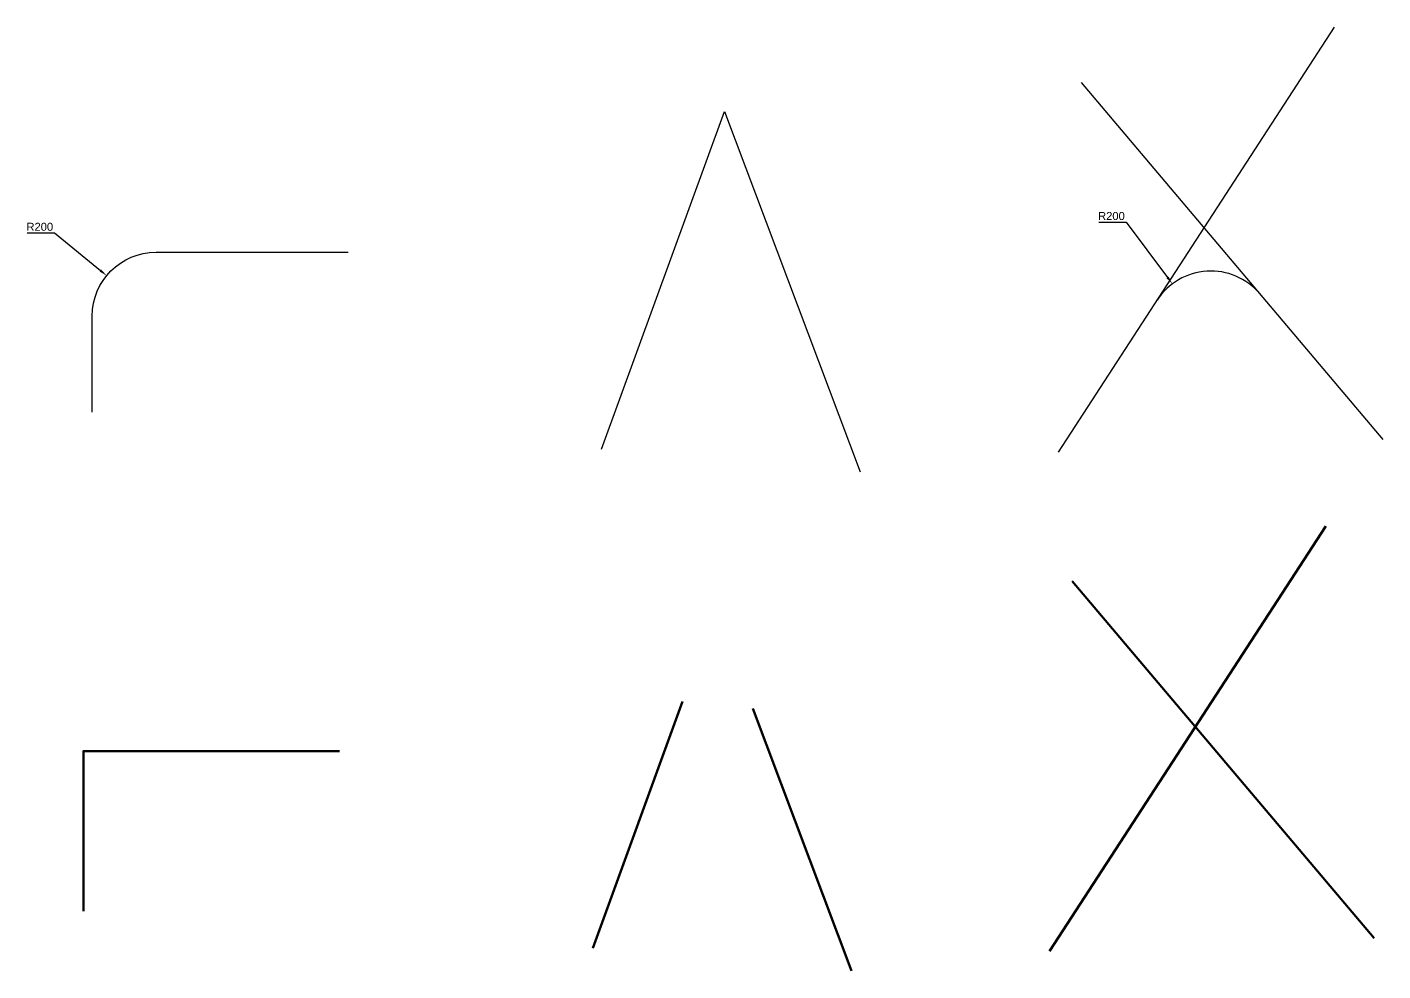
# Model space of a CAD drawing. Header units: centimetres. Extents: x 97323 to 265176, y 25162 to 39605.
# Drawn here: x 213838 to 218074, y 32107 to 35053 of the extents above; entities that cross this region are included whole.
import ezdxf

# ---------------------------------------------------------------- set-up
doc = ezdxf.new("R2010")
doc.units = ezdxf.units.CM
doc.header["$LTSCALE"] = 0.4
doc.header["$PDSIZE"] = 50
for name, color, linetype, lineweight in [('01-FORT-4', 70, 'Continuous', 50), ('01-FORT-5', 133, 'Continuous', 25), ('085-COTATION', 140, 'Continuous', 5)]:
    doc.layers.add(name, color=color, linetype=linetype, lineweight=lineweight)
doc.styles.add('ARIAL-SD', font='arial.ttf')
doc.dimstyles.new('ISO-25-SD', dxfattribs={"dimscale": 10, "dimtxt": 2.5, "dimasz": 2.5, "dimexe": 1.25, "dimexo": 0.625, "dimtad": 1, "dimtoh": 1, "dimtxsty": 'ARIAL-SD', "dimcen": 0, "dimadec": 0, "dimazin": 0, "dimtfac": 1, "dimtofl": 0, "dimtmove": 0, "dimatfit": 3, "dimfxl": 1, "dimarcsym": 0})

# ---------------------------------------------------------------- blocks, each defined once
blk = doc.blocks.new('*D19')
at = {"layer": '085-COTATION', "color": 0, "lineweight": -2, "transparency": 16777216}
for p, q in [((213838.4, 34410.6), (213923.8, 34410.6)), ((213923.8, 34410.6), (214067.5, 34293))]:
    blk.add_line(p, q, dxfattribs=at)
at = {"layer": '085-COTATION', "color": 0, "transparency": 16777216}
blk.add_solid([(214070.1, 34296.2), (214064.9, 34289.8), (214086.9, 34277.2)], dxfattribs=at)
at = {"layer": 'Defpoints', "color": 0, "transparency": 16777216}
for p in [(214086.9, 34277.2), (214241.7, 34150.6)]:
    blk.add_point(p, dxfattribs=at)
at = {"layer": '085-COTATION', "color": 0, "transparency": 16777216, "insert": (213878, 34429.6), "char_height": 25, "attachment_point": 5, "style": 'ARIAL-SD'}
blk.add_mtext('R200', dxfattribs=at)
blk = doc.blocks.new('*D20')
at = {"layer": '085-COTATION', "color": 0, "lineweight": -2, "transparency": 16777216}
for p, q in [((217186.3, 34444.1), (217271.6, 34444.1)), ((217271.6, 34444.1), (217401.2, 34271.6))]:
    blk.add_line(p, q, dxfattribs=at)
at = {"layer": '085-COTATION', "color": 0, "transparency": 16777216}
blk.add_solid([(217404.5, 34274.1), (217397.9, 34269.1), (217416.2, 34251.6)], dxfattribs=at)
at = {"layer": 'Defpoints', "color": 0, "transparency": 16777216}
for p in [(217416.2, 34251.6), (217536.3, 34091.7)]:
    blk.add_point(p, dxfattribs=at)
at = {"layer": '085-COTATION', "color": 0, "transparency": 16777216, "insert": (217225.8, 34463.2), "char_height": 25, "attachment_point": 5, "style": 'ARIAL-SD'}
blk.add_mtext('R200', dxfattribs=at)

msp = doc.modelspace()

# ---------------------------------------------------------------- linework, layer by layer
at = {"layer": '01-FORT-4'}
for p, q in [((217032.69, 32168.168), (217895.517, 33495.324)), ((217103.565, 33322.886), (218046.513, 32208.198)), ((215605.943, 32177.406), (215886.362, 32947.218)), ((216105.15, 32925.663), (216413.303, 32106.583))]:
    msp.add_line(p, q, dxfattribs=at)
msp.add_lwpolyline([(214014.349, 32292.834), (214014.349, 32792.834), (214814.349, 32792.834)], dxfattribs=at)
at = {"layer": '01-FORT-5'}
for p, q in [((217060.013, 33725.915), (217922.84, 35053.07)), ((217130.888, 34880.632), (218073.835, 33765.945)), ((215633.266, 33735.153), (216017.324, 34789.479)), ((216017.324, 34789.479), (216440.626, 33664.33))]:
    msp.add_line(p, q, dxfattribs=at)
msp.add_lwpolyline([(214041.671, 33850.581), (214041.671, 34150.581, -0.41421356), (214241.671, 34350.581), (214841.671, 34350.581)], format="xyb", dxfattribs=at)
msp.add_arc((217536.345, 34091.656), 200, 40.228879, 146.970777, dxfattribs=at)

# ---------------------------------------------------------------- dimensions: what is measured, and where the dimension line sits
at = {"layer": '085-COTATION'}
for center, mpoint, picture, middle in [((217536.345, 34091.656), (217416.232, 34251.571), '*D20', (217225.801, 34444.144)), ((214241.671, 34150.581), (214086.854, 34277.197), '*D19', (213877.977, 34410.579))]:
    dim = msp.add_radius_dim(center=center, mpoint=mpoint, dimstyle='ISO-25-SD', dxfattribs=at)
    dim.commit()
    dim.dimension.update_dxf_attribs({"geometry": picture, "text_midpoint": middle, "dimtype": 164})

doc.saveas('drawing.dxf')
